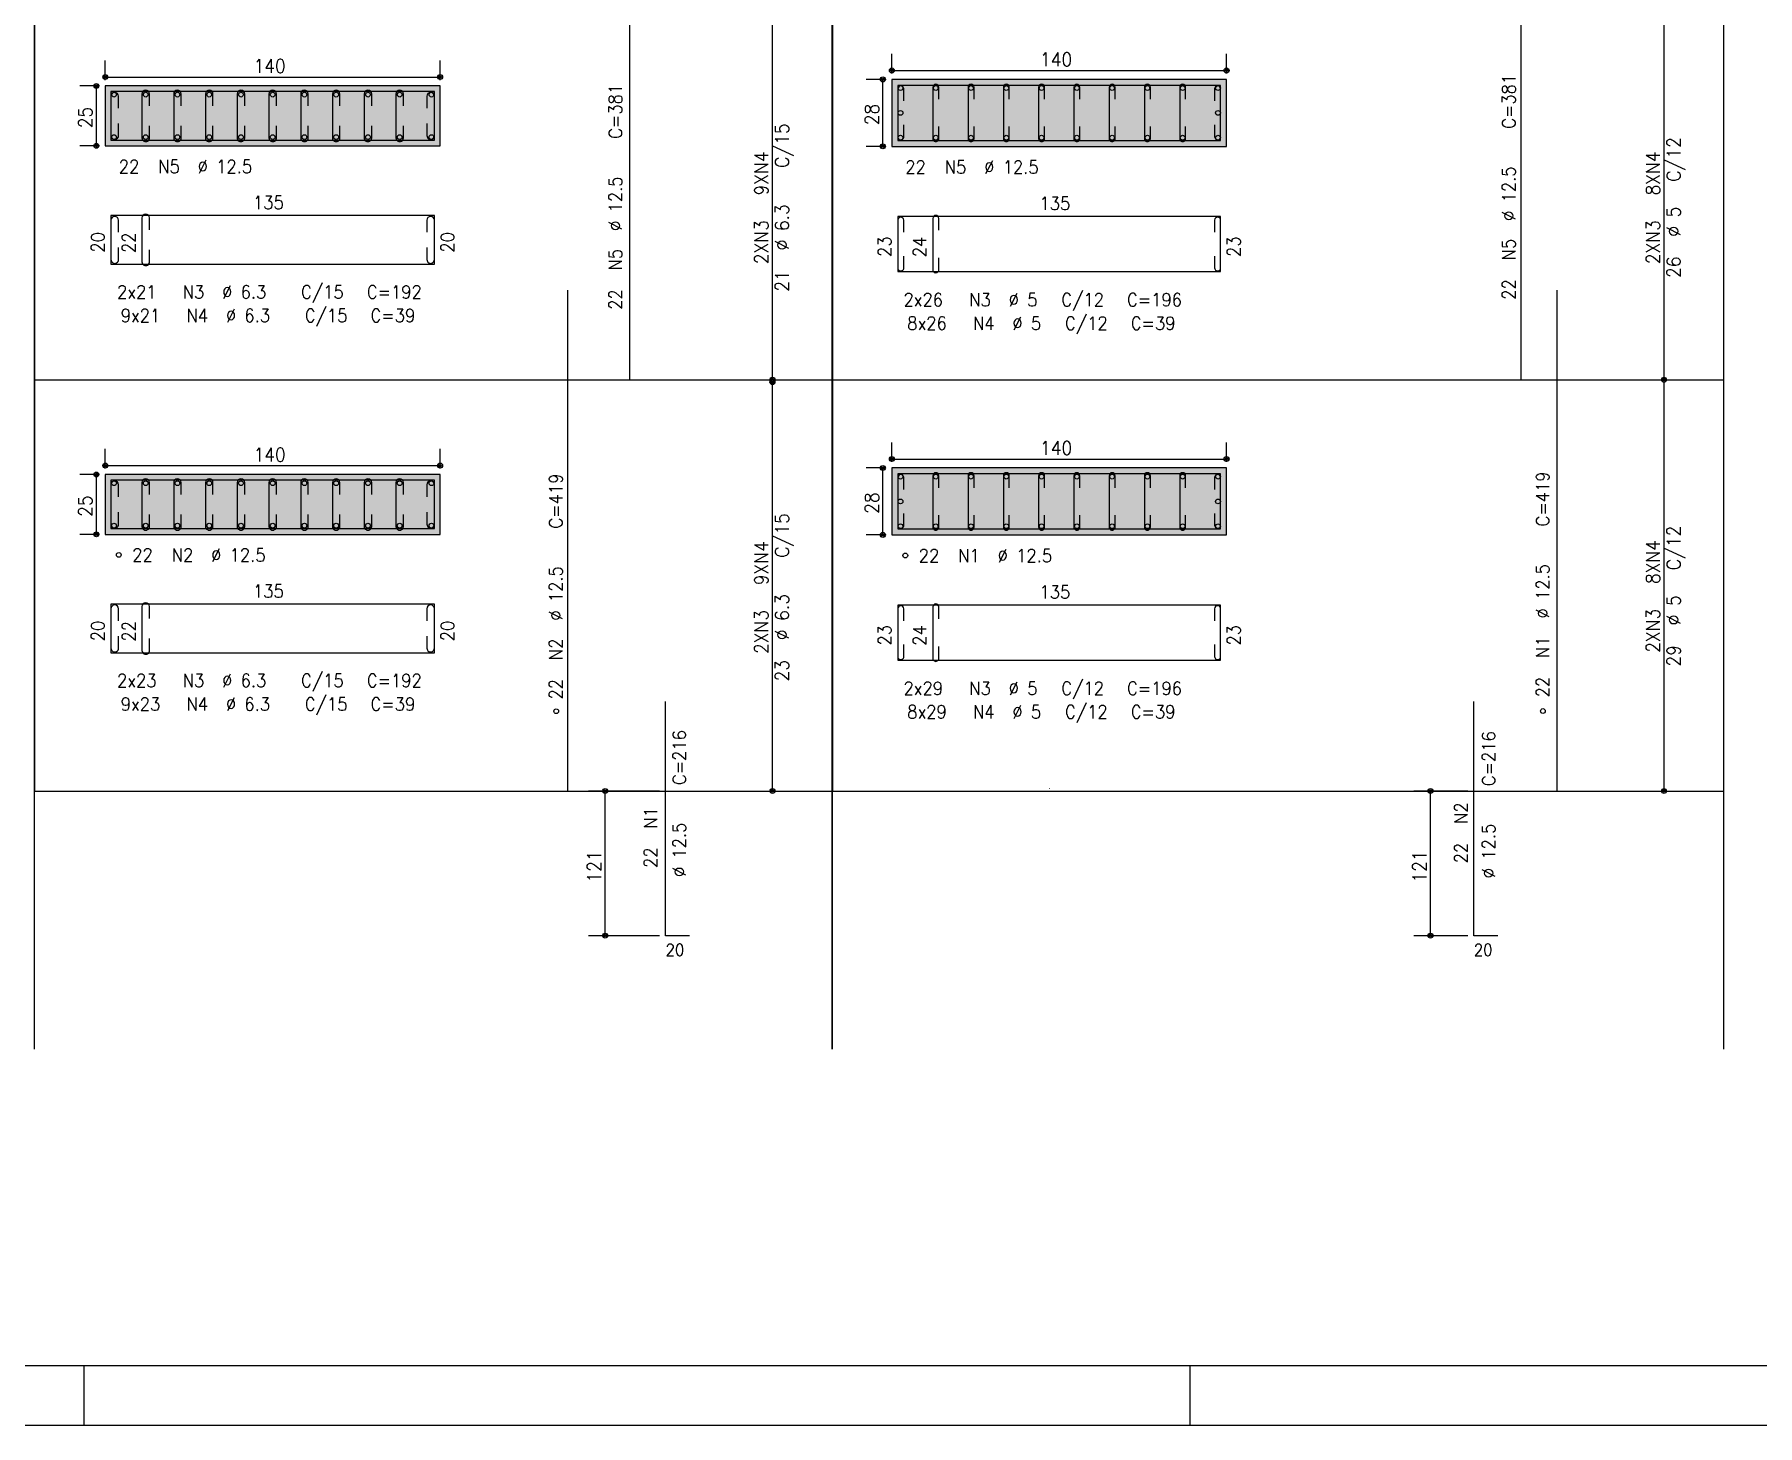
# Model space of a CAD drawing. Extents: x 0 to 119, y 0 to 84.
# Drawn here: x 62.57 to 91.39, y 0 to 23.27 of the extents above; entities that cross this region are included whole.
import ezdxf

# ---------------------------------------------------------------- set-up
doc = ezdxf.new("R2010")
doc.units = 0
for name, color, linetype in [('15', 15, 'Continuous'), ('18', 4, 'Continuous'), ('2', 2, 'Continuous'), ('25', 1, 'Continuous'), ('26', 3, 'Continuous'), ('3', 3, 'Continuous'), ('51', 7, 'Continuous'), ('6', 6, 'Continuous'), ('64', 7, 'Continuous')]:
    doc.layers.add(name, color=color, linetype=linetype)
doc.styles.get("Standard").update_dxf_attribs({"font": 'standard'})

msp = doc.modelspace()

# ---------------------------------------------------------------- linework, layer by layer
at = {"layer": '15', "linetype": 'Continuous'}
for p, q in [((63.846069, 20.16301), (63.846069, 19.42821)), ((63.972069, 19.96301), (63.972069, 20.16301)), ((69.130469, 20.16301), (69.130469, 19.96301)), ((69.256469, 19.42821), (69.256469, 20.16301)), ((77.008196, 20.16361), (77.008196, 19.30321)), ((77.108196, 19.96361), (77.108196, 20.16361)), ((82.308596, 20.16361), (82.308596, 19.96361)), ((82.408596, 19.30321), (82.408596, 20.16361)), ((63.846069, 19.42821), (69.256469, 19.42821)), ((77.008196, 19.30321), (82.408596, 19.30321)), ((63.846069, 13.66301), (63.846069, 12.92821)), ((63.972069, 13.46301), (63.972069, 13.66301)), ((69.130469, 13.66301), (69.130469, 13.46301)), ((69.256469, 12.92821), (69.256469, 13.66301)), ((77.008196, 13.66361), (77.008196, 12.80321)), ((77.108196, 13.46361), (77.108196, 13.66361)), ((82.308596, 13.66361), (82.308596, 13.46361)), ((82.408596, 12.80321), (82.408596, 13.66361)), ((63.846069, 12.92821), (69.256469, 12.92821)), ((77.008196, 12.80321), (82.408596, 12.80321))]:
    msp.add_line(p, q, dxfattribs=at)
for points in [[(62.566461, 23.61376), (62.566461, 17.49376), (75.91206, 17.49376), (75.91206, 23.61376)], [(75.912941, 23.61376), (75.912941, 17.49376), (90.82641, 17.49376), (90.82641, 23.61376)], [(62.566461, 17.49376), (62.566461, 10.61376), (75.91206, 10.61376), (75.91206, 17.49376)], [(75.912941, 17.49376), (75.912941, 10.61376), (90.82641, 10.61376), (90.82641, 17.49376)]]:
    msp.add_lwpolyline(points, dxfattribs=at)
for centre, radius in [((63.909069, 20.16301), 0.063), ((69.193469, 20.16301), 0.063), ((77.058196, 20.16361), 0.05), ((82.358596, 20.16361), 0.05), ((63.909069, 13.66301), 0.063), ((69.193469, 13.66301), 0.063), ((77.058196, 13.66361), 0.05), ((82.358596, 13.66361), 0.05)]:
    msp.add_arc(centre, radius, 0, 179.999999, dxfattribs=at)
at = {"layer": '18', "linetype": 'Continuous'}
for p, q in [((74.91086, 17.49376), (74.91086, 23.61376)), ((89.82521, 17.49376), (89.82521, 23.61376)), ((63.751469, 22.50761), (63.751469, 22.83561)), ((69.351469, 22.50761), (69.351469, 22.83561)), ((76.908396, 22.61781), (76.908396, 22.94581)), ((82.508396, 22.61781), (82.508396, 22.94581)), ((63.751469, 22.55761), (69.351469, 22.55761)), ((76.808396, 22.51781), (76.480396, 22.51781)), ((76.758396, 21.39781), (76.758396, 22.51781)), ((76.908396, 22.66781), (82.508396, 22.66781)), ((63.651469, 22.40761), (63.323469, 22.40761)), ((63.601469, 21.40761), (63.601469, 22.40761)), ((69.256469, 22.31301), (63.846069, 22.31301)), ((63.846069, 22.31301), (63.846069, 21.57821)), ((63.846069, 22.23741), (63.846069, 21.50261)), ((63.972069, 22.03741), (63.972069, 22.23741)), ((64.364469, 22.27521), (64.364469, 21.54041)), ((64.490469, 22.07521), (64.490469, 22.27521)), ((64.895269, 22.27521), (64.895269, 21.54041)), ((65.021269, 22.07521), (65.021269, 22.27521)), ((65.426469, 22.27521), (65.426469, 21.54041)), ((65.552469, 22.07521), (65.552469, 22.27521)), ((65.957269, 22.27521), (65.957269, 21.54041)), ((66.083269, 22.07521), (66.083269, 22.27521)), ((66.488469, 22.27521), (66.488469, 21.54041)), ((66.614469, 22.07521), (66.614469, 22.27521)), ((67.019669, 22.27521), (67.019669, 21.54041)), ((67.145669, 22.07521), (67.145669, 22.27521)), ((67.550469, 22.27521), (67.550469, 21.54041)), ((67.676469, 22.07521), (67.676469, 22.27521)), ((68.081669, 22.27521), (68.081669, 21.54041)), ((68.207669, 22.07521), (68.207669, 22.27521)), ((68.612469, 22.27521), (68.612469, 21.54041)), ((68.738469, 22.07521), (68.738469, 22.27521)), ((69.130469, 22.23741), (69.130469, 22.03741)), ((69.256469, 21.57821), (69.256469, 22.31301)), ((69.256469, 21.50261), (69.256469, 22.23741)), ((82.408596, 22.41801), (77.008196, 22.41801)), ((77.008196, 22.41801), (77.008196, 21.55761)), ((77.008196, 22.35801), (77.008196, 21.49761)), ((77.108196, 22.15801), (77.108196, 22.35801)), ((77.593596, 22.38801), (77.593596, 21.52761)), ((77.693596, 22.18801), (77.693596, 22.38801)), ((78.183196, 22.38801), (78.183196, 21.52761)), ((78.283196, 22.18801), (78.283196, 22.38801)), ((78.773596, 22.38801), (78.773596, 21.52761)), ((78.873596, 22.18801), (78.873596, 22.38801)), ((79.363196, 22.38801), (79.363196, 21.52761)), ((79.463196, 22.18801), (79.463196, 22.38801)), ((79.953596, 22.38801), (79.953596, 21.52761)), ((80.053596, 22.18801), (80.053596, 22.38801)), ((80.543196, 22.38801), (80.543196, 21.52761)), ((80.643196, 22.18801), (80.643196, 22.38801)), ((81.133596, 22.38801), (81.133596, 21.52761)), ((81.233596, 22.18801), (81.233596, 22.38801)), ((81.723196, 22.38801), (81.723196, 21.52761)), ((81.823196, 22.18801), (81.823196, 22.38801)), ((82.308596, 22.35801), (82.308596, 22.15801)), ((82.408596, 21.55761), (82.408596, 22.41801)), ((82.408596, 21.49761), (82.408596, 22.35801)), ((63.972069, 21.57821), (63.972069, 21.77821)), ((64.490469, 21.54041), (64.490469, 21.74041)), ((65.021269, 21.54041), (65.021269, 21.74041)), ((65.552469, 21.54041), (65.552469, 21.74041)), ((66.083269, 21.54041), (66.083269, 21.74041)), ((66.614469, 21.54041), (66.614469, 21.74041)), ((67.145669, 21.54041), (67.145669, 21.74041)), ((67.676469, 21.54041), (67.676469, 21.74041)), ((68.207669, 21.54041), (68.207669, 21.74041)), ((68.738469, 21.54041), (68.738469, 21.74041)), ((69.130469, 21.77821), (69.130469, 21.57821)), ((77.108196, 21.55761), (77.108196, 21.75761)), ((77.693596, 21.52761), (77.693596, 21.72761)), ((78.283196, 21.52761), (78.283196, 21.72761)), ((78.873596, 21.52761), (78.873596, 21.72761)), ((79.463196, 21.52761), (79.463196, 21.72761)), ((80.053596, 21.52761), (80.053596, 21.72761)), ((80.643196, 21.52761), (80.643196, 21.72761)), ((81.233596, 21.52761), (81.233596, 21.72761)), ((81.823196, 21.52761), (81.823196, 21.72761)), ((82.308596, 21.75761), (82.308596, 21.55761)), ((63.651469, 21.40761), (63.323469, 21.40761)), ((63.846069, 21.50261), (69.256469, 21.50261)), ((76.808396, 21.39781), (76.480396, 21.39781)), ((77.008196, 21.49761), (82.408596, 21.49761)), ((74.91086, 10.61376), (74.91086, 17.45376)), ((89.82521, 10.61376), (89.82521, 17.49376)), ((76.908396, 16.11781), (76.908396, 16.44581)), ((82.508396, 16.11781), (82.508396, 16.44581)), ((63.751469, 16.00761), (63.751469, 16.33561)), ((69.351469, 16.00761), (69.351469, 16.33561)), ((76.908396, 16.16781), (82.508396, 16.16781)), ((63.651469, 15.90761), (63.323469, 15.90761)), ((63.601469, 14.90761), (63.601469, 15.90761)), ((63.751469, 16.05761), (69.351469, 16.05761)), ((76.808396, 16.01781), (76.480396, 16.01781)), ((76.758396, 14.89781), (76.758396, 16.01781)), ((82.408596, 15.91801), (77.008196, 15.91801)), ((77.008196, 15.91801), (77.008196, 15.05761)), ((77.008196, 15.85801), (77.008196, 14.99761)), ((77.108196, 15.65801), (77.108196, 15.85801)), ((77.593596, 15.88801), (77.593596, 15.02761)), ((77.693596, 15.68801), (77.693596, 15.88801)), ((78.183196, 15.88801), (78.183196, 15.02761)), ((78.283196, 15.68801), (78.283196, 15.88801)), ((78.773596, 15.88801), (78.773596, 15.02761)), ((78.873596, 15.68801), (78.873596, 15.88801)), ((79.363196, 15.88801), (79.363196, 15.02761)), ((79.463196, 15.68801), (79.463196, 15.88801)), ((79.953596, 15.88801), (79.953596, 15.02761)), ((80.053596, 15.68801), (80.053596, 15.88801)), ((80.543196, 15.88801), (80.543196, 15.02761)), ((80.643196, 15.68801), (80.643196, 15.88801)), ((81.133596, 15.88801), (81.133596, 15.02761)), ((81.233596, 15.68801), (81.233596, 15.88801)), ((81.723196, 15.88801), (81.723196, 15.02761)), ((81.823196, 15.68801), (81.823196, 15.88801)), ((82.308596, 15.85801), (82.308596, 15.65801)), ((82.408596, 15.05761), (82.408596, 15.91801)), ((82.408596, 14.99761), (82.408596, 15.85801)), ((69.256469, 15.81301), (63.846069, 15.81301)), ((63.846069, 15.81301), (63.846069, 15.07821)), ((63.846069, 15.73741), (63.846069, 15.00261)), ((63.972069, 15.53741), (63.972069, 15.73741)), ((64.364469, 15.77521), (64.364469, 15.04041)), ((64.490469, 15.57521), (64.490469, 15.77521)), ((64.895269, 15.77521), (64.895269, 15.04041)), ((65.021269, 15.57521), (65.021269, 15.77521)), ((65.426469, 15.77521), (65.426469, 15.04041)), ((65.552469, 15.57521), (65.552469, 15.77521)), ((65.957269, 15.77521), (65.957269, 15.04041)), ((66.083269, 15.57521), (66.083269, 15.77521)), ((66.488469, 15.77521), (66.488469, 15.04041)), ((66.614469, 15.57521), (66.614469, 15.77521)), ((67.019669, 15.77521), (67.019669, 15.04041)), ((67.145669, 15.57521), (67.145669, 15.77521)), ((67.550469, 15.77521), (67.550469, 15.04041)), ((67.676469, 15.57521), (67.676469, 15.77521)), ((68.081669, 15.77521), (68.081669, 15.04041)), ((68.207669, 15.57521), (68.207669, 15.77521)), ((68.612469, 15.77521), (68.612469, 15.04041)), ((68.738469, 15.57521), (68.738469, 15.77521)), ((69.130469, 15.73741), (69.130469, 15.53741)), ((69.256469, 15.07821), (69.256469, 15.81301)), ((69.256469, 15.00261), (69.256469, 15.73741)), ((63.972069, 15.07821), (63.972069, 15.27821)), ((69.130469, 15.27821), (69.130469, 15.07821)), ((63.846069, 15.00261), (69.256469, 15.00261)), ((64.490469, 15.04041), (64.490469, 15.24041)), ((65.021269, 15.04041), (65.021269, 15.24041)), ((65.552469, 15.04041), (65.552469, 15.24041)), ((66.083269, 15.04041), (66.083269, 15.24041)), ((66.614469, 15.04041), (66.614469, 15.24041)), ((67.145669, 15.04041), (67.145669, 15.24041)), ((67.676469, 15.04041), (67.676469, 15.24041)), ((68.207669, 15.04041), (68.207669, 15.24041)), ((68.738469, 15.04041), (68.738469, 15.24041)), ((77.008196, 14.99761), (82.408596, 14.99761)), ((77.108196, 15.05761), (77.108196, 15.25761)), ((77.693596, 15.02761), (77.693596, 15.22761)), ((78.283196, 15.02761), (78.283196, 15.22761)), ((78.873596, 15.02761), (78.873596, 15.22761)), ((79.463196, 15.02761), (79.463196, 15.22761)), ((80.053596, 15.02761), (80.053596, 15.22761)), ((80.643196, 15.02761), (80.643196, 15.22761)), ((81.233596, 15.02761), (81.233596, 15.22761)), ((81.823196, 15.02761), (81.823196, 15.22761)), ((82.308596, 15.25761), (82.308596, 15.05761)), ((63.651469, 14.90761), (63.323469, 14.90761)), ((76.808396, 14.89781), (76.480396, 14.89781)), ((73.02351, 10.61376), (71.834675, 10.61376)), ((72.112675, 8.19376), (72.112675, 10.61376)), ((86.54386, 10.61376), (85.64086, 10.61376)), ((85.91886, 8.19376), (85.91886, 10.61376)), ((73.02351, 8.19376), (71.834675, 8.19376)), ((86.54386, 8.19376), (85.64086, 8.19376))]:
    msp.add_line(p, q, dxfattribs=at)
for centre, radius in [((63.751469, 22.55761), 0.041625), ((63.751469, 22.55761), 0.02075), ((69.351469, 22.55761), 0.041625), ((69.351469, 22.55761), 0.02075), ((76.758396, 22.51781), 0.041625), ((76.758396, 22.51781), 0.02075), ((76.908396, 22.66781), 0.041625), ((76.908396, 22.66781), 0.02075), ((82.508396, 22.66781), 0.041625), ((82.508396, 22.66781), 0.02075), ((63.601469, 22.40761), 0.041625), ((63.601469, 22.40761), 0.02075), ((63.601469, 21.40761), 0.041625), ((63.601469, 21.40761), 0.02075), ((76.758396, 21.39781), 0.041625), ((76.758396, 21.39781), 0.02075), ((74.91086, 17.49376), 0.041625), ((74.91086, 17.45376), 0.041625), ((74.91086, 17.49376), 0.02075), ((74.91086, 17.45376), 0.02075), ((89.82521, 17.49376), 0.041625), ((89.82521, 17.49376), 0.041625), ((89.82521, 17.49376), 0.02075), ((89.82521, 17.49376), 0.02075), ((76.908396, 16.16781), 0.041625), ((76.908396, 16.16781), 0.02075), ((82.508396, 16.16781), 0.041625), ((82.508396, 16.16781), 0.02075), ((63.601469, 15.90761), 0.041625), ((63.601469, 15.90761), 0.02075), ((63.751469, 16.05761), 0.041625), ((63.751469, 16.05761), 0.02075), ((69.351469, 16.05761), 0.041625), ((69.351469, 16.05761), 0.02075), ((76.758396, 16.01781), 0.041625), ((76.758396, 16.01781), 0.02075), ((63.601469, 14.90761), 0.041625), ((63.601469, 14.90761), 0.02075), ((76.758396, 14.89781), 0.041625), ((76.758396, 14.89781), 0.02075), ((72.112675, 10.61376), 0.041625), ((72.112675, 10.61376), 0.02075), ((74.91086, 10.61376), 0.041625), ((74.91086, 10.61376), 0.02075), ((85.91886, 10.61376), 0.041625), ((85.91886, 10.61376), 0.02075), ((89.82521, 10.61376), 0.041625), ((89.82521, 10.61376), 0.02075), ((72.112675, 8.19376), 0.041625), ((72.112675, 8.19376), 0.02075), ((85.91886, 8.19376), 0.041625), ((85.91886, 8.19376), 0.02075)]:
    msp.add_circle(centre, radius, dxfattribs=at)
for centre, radius, start, end in [((63.909069, 22.23741), 0.063, 0, 179.999999), ((64.427469, 22.27521), 0.063, 0, 179.999999), ((64.958269, 22.27521), 0.063, 0, 179.999999), ((65.489469, 22.27521), 0.063, 0, 179.999999), ((66.020269, 22.27521), 0.063, 0, 179.999999), ((66.551469, 22.27521), 0.063, 0, 179.999999), ((67.082669, 22.27521), 0.063, 0, 179.999999), ((67.613469, 22.27521), 0.063, 0, 179.999999), ((68.144669, 22.27521), 0.063, 0, 179.999999), ((68.675469, 22.27521), 0.063, 0, 179.999999), ((69.193469, 22.23741), 0.063, 0, 179.999999), ((77.058196, 22.35801), 0.05, 0, 179.999999), ((77.643596, 22.38801), 0.05, 0, 179.999999), ((78.233196, 22.38801), 0.05, 0, 179.999999), ((78.823596, 22.38801), 0.05, 0, 179.999999), ((79.413196, 22.38801), 0.05, 0, 179.999999), ((80.003596, 22.38801), 0.05, 0, 179.999999), ((80.593196, 22.38801), 0.05, 0, 179.999999), ((81.183596, 22.38801), 0.05, 0, 179.999999), ((81.773196, 22.38801), 0.05, 0, 179.999999), ((82.358596, 22.35801), 0.05, 0, 179.999999), ((63.909069, 21.57821), 0.063, 179.999999, 0), ((64.427469, 21.54041), 0.063, 179.999999, 0), ((64.958269, 21.54041), 0.063, 179.999999, 0), ((65.489469, 21.54041), 0.063, 179.999999, 0), ((66.020269, 21.54041), 0.063, 179.999999, 0), ((66.551469, 21.54041), 0.063, 179.999999, 0), ((67.082669, 21.54041), 0.063, 179.999999, 0), ((67.613469, 21.54041), 0.063, 179.999999, 0), ((68.144669, 21.54041), 0.063, 179.999999, 0), ((68.675469, 21.54041), 0.063, 179.999999, 0), ((69.193469, 21.57821), 0.063, 179.999999, 0), ((77.058196, 21.55761), 0.05, 179.999999, 0), ((77.643596, 21.52761), 0.05, 179.999999, 0), ((78.233196, 21.52761), 0.05, 179.999999, 0), ((78.823596, 21.52761), 0.05, 179.999999, 0), ((79.413196, 21.52761), 0.05, 179.999999, 0), ((80.003596, 21.52761), 0.05, 179.999999, 0), ((80.593196, 21.52761), 0.05, 179.999999, 0), ((81.183596, 21.52761), 0.05, 179.999999, 0), ((81.773196, 21.52761), 0.05, 179.999999, 0), ((82.358596, 21.55761), 0.05, 179.999999, 0), ((77.058196, 15.85801), 0.05, 0, 179.999999), ((77.643596, 15.88801), 0.05, 0, 179.999999), ((78.233196, 15.88801), 0.05, 0, 179.999999), ((78.823596, 15.88801), 0.05, 0, 179.999999), ((79.413196, 15.88801), 0.05, 0, 179.999999), ((80.003596, 15.88801), 0.05, 0, 179.999999), ((80.593196, 15.88801), 0.05, 0, 179.999999), ((81.183596, 15.88801), 0.05, 0, 179.999999), ((81.773196, 15.88801), 0.05, 0, 179.999999), ((82.358596, 15.85801), 0.05, 0, 179.999999), ((63.909069, 15.73741), 0.063, 0, 179.999999), ((64.427469, 15.77521), 0.063, 0, 179.999999), ((64.958269, 15.77521), 0.063, 0, 179.999999), ((65.489469, 15.77521), 0.063, 0, 179.999999), ((66.020269, 15.77521), 0.063, 0, 179.999999), ((66.551469, 15.77521), 0.063, 0, 179.999999), ((67.082669, 15.77521), 0.063, 0, 179.999999), ((67.613469, 15.77521), 0.063, 0, 179.999999), ((68.144669, 15.77521), 0.063, 0, 179.999999), ((68.675469, 15.77521), 0.063, 0, 179.999999), ((69.193469, 15.73741), 0.063, 0, 179.999999), ((63.909069, 15.07821), 0.063, 179.999999, 0), ((64.427469, 15.04041), 0.063, 179.999999, 0), ((64.958269, 15.04041), 0.063, 179.999999, 0), ((65.489469, 15.04041), 0.063, 179.999999, 0), ((66.020269, 15.04041), 0.063, 179.999999, 0), ((66.551469, 15.04041), 0.063, 179.999999, 0), ((67.082669, 15.04041), 0.063, 179.999999, 0), ((67.613469, 15.04041), 0.063, 179.999999, 0), ((68.144669, 15.04041), 0.063, 179.999999, 0), ((68.675469, 15.04041), 0.063, 179.999999, 0), ((69.193469, 15.07821), 0.063, 179.999999, 0), ((77.058196, 15.05761), 0.05, 179.999999, 0), ((77.643596, 15.02761), 0.05, 179.999999, 0), ((78.233196, 15.02761), 0.05, 179.999999, 0), ((78.823596, 15.02761), 0.05, 179.999999, 0), ((79.413196, 15.02761), 0.05, 179.999999, 0), ((80.003596, 15.02761), 0.05, 179.999999, 0), ((80.593196, 15.02761), 0.05, 179.999999, 0), ((81.183596, 15.02761), 0.05, 179.999999, 0), ((81.773196, 15.02761), 0.05, 179.999999, 0), ((82.358596, 15.05761), 0.05, 179.999999, 0)]:
    msp.add_arc(centre, radius, start, end, dxfattribs=at)
at = {"layer": '2', "linetype": 'Continuous'}
for p, q in [((63.4, 0), (63.4, 1)), ((81.9, 0), (81.9, 1))]:
    msp.add_line(p, q, dxfattribs=at)
msp.add_lwpolyline([(0, 0), (0, 84.1), (118.9, 84.1), (118.9, 0), (0, 0)], dxfattribs=at)
at = {"layer": '25', "linetype": 'Continuous'}
for p, q in [((76.908396, 22.51781), (76.908396, 22.51781)), ((76.908396, 22.51781), (76.908396, 22.51781)), ((82.508396, 22.51781), (82.508396, 22.51781)), ((63.751469, 22.40761), (63.751469, 22.40761)), ((63.751469, 22.40761), (63.751469, 22.40761)), ((69.351469, 22.40761), (69.351469, 22.40761)), ((63.751469, 21.40761), (63.751469, 21.40761)), ((76.908396, 21.39781), (76.908396, 21.39781)), ((74.91086, 17.49376), (74.91086, 17.49376)), ((74.91086, 17.45376), (74.91086, 17.45376)), ((89.82521, 17.49376), (89.82521, 17.49376)), ((89.82521, 17.49376), (89.82521, 17.49376)), ((63.751469, 15.90761), (63.751469, 15.90761)), ((63.751469, 15.90761), (63.751469, 15.90761)), ((69.351469, 15.90761), (69.351469, 15.90761)), ((76.908396, 16.01781), (76.908396, 16.01781)), ((76.908396, 16.01781), (76.908396, 16.01781)), ((82.508396, 16.01781), (82.508396, 16.01781)), ((63.751469, 14.90761), (63.751469, 14.90761)), ((76.908396, 14.89781), (76.908396, 14.89781)), ((73.12351, 10.61376), (73.12351, 10.61376)), ((74.91086, 10.61376), (74.91086, 10.61376)), ((86.64386, 10.61376), (86.64386, 10.61376)), ((89.82521, 10.61376), (89.82521, 10.61376)), ((73.12351, 8.19376), (73.12351, 8.19376)), ((86.64386, 8.19376), (86.64386, 8.19376))]:
    msp.add_line(p, q, dxfattribs=at)
at = {"layer": '26', "linetype": 'Continuous'}
for points in [[(76.908396, 21.39781), (82.508396, 21.39781), (82.508396, 22.51781), (76.908396, 22.51781), (76.908396, 21.39781)], [(63.751469, 21.40761), (69.351469, 21.40761), (69.351469, 22.40761), (63.751469, 22.40761), (63.751469, 21.40761)], [(63.751469, 14.90761), (69.351469, 14.90761), (69.351469, 15.90761), (63.751469, 15.90761), (63.751469, 14.90761)], [(76.908396, 14.89781), (82.508396, 14.89781), (82.508396, 16.01781), (76.908396, 16.01781), (76.908396, 14.89781)]]:
    msp.add_lwpolyline(points, dxfattribs=at)
for points in [[(76.908396, 21.39781), (82.508396, 21.39781), (82.508396, 22.51781)], [(76.908396, 21.39781), (82.508396, 22.51781), (76.908396, 22.51781)], [(76.908396, 21.39781), (76.908396, 22.51781), (76.908396, 21.39781)], [(63.751469, 21.40761), (69.351469, 21.40761), (69.351469, 22.40761)], [(63.751469, 21.40761), (69.351469, 22.40761), (63.751469, 22.40761)], [(63.751469, 21.40761), (63.751469, 22.40761), (63.751469, 21.40761)], [(63.751469, 14.90761), (69.351469, 14.90761), (69.351469, 15.90761)], [(63.751469, 14.90761), (69.351469, 15.90761), (63.751469, 15.90761)], [(63.751469, 14.90761), (63.751469, 15.90761), (63.751469, 14.90761)], [(76.908396, 14.89781), (82.508396, 14.89781), (82.508396, 16.01781)], [(76.908396, 14.89781), (82.508396, 16.01781), (76.908396, 16.01781)], [(76.908396, 14.89781), (76.908396, 16.01781), (76.908396, 14.89781)]]:
    msp.add_solid(points, dxfattribs=at)
at = {"layer": '3', "linetype": 'Continuous'}
for points in [[(117.9, 1), (2.499999, 1), (2.499999, 83.1), (117.9, 83.1), (117.9, 1)], [(76.908396, 21.39781), (82.508396, 21.39781), (82.508396, 22.51781), (76.908396, 22.51781), (76.908396, 21.39781)], [(63.751469, 21.40761), (69.351469, 21.40761), (69.351469, 22.40761), (63.751469, 22.40761), (63.751469, 21.40761)], [(63.751469, 14.90761), (69.351469, 14.90761), (69.351469, 15.90761), (63.751469, 15.90761), (63.751469, 14.90761)], [(76.908396, 14.89781), (82.508396, 14.89781), (82.508396, 16.01781), (76.908396, 16.01781), (76.908396, 14.89781)]]:
    msp.add_lwpolyline(points, dxfattribs=at)
at = {"layer": '51', "linetype": 'Continuous'}
for centre in [(63.896269, 22.26281), (64.427469, 22.26281), (64.958269, 22.26281), (65.489469, 22.26281), (66.020269, 22.26281), (66.551469, 22.26281), (67.082669, 22.26281), (67.613469, 22.26281), (68.144669, 22.26281), (68.675469, 22.26281), (69.206269, 22.26281), (77.053196, 22.37301), (77.643596, 22.37301), (78.233196, 22.37301), (78.823596, 22.37301), (79.413196, 22.37301), (80.003596, 22.37301), (80.593196, 22.37301), (81.183596, 22.37301), (81.773196, 22.37301), (82.363596, 22.37301), (77.053196, 21.95781), (82.363596, 21.95781), (63.896269, 21.55281), (64.427469, 21.55281), (64.958269, 21.55281), (65.489469, 21.55281), (66.020269, 21.55281), (66.551469, 21.55281), (67.082669, 21.55281), (67.613469, 21.55281), (68.144669, 21.55281), (68.675469, 21.55281), (69.206269, 21.55281), (77.053196, 21.54261), (77.643596, 21.54261), (78.233196, 21.54261), (78.823596, 21.54261), (79.413196, 21.54261), (80.003596, 21.54261), (80.593196, 21.54261), (81.183596, 21.54261), (81.773196, 21.54261), (82.363596, 21.54261), (77.053196, 15.87301), (77.643596, 15.87301), (78.233196, 15.87301), (78.823596, 15.87301), (79.413196, 15.87301), (80.003596, 15.87301), (80.593196, 15.87301), (81.183596, 15.87301), (81.773196, 15.87301), (82.363596, 15.87301), (63.896269, 15.76281), (64.427469, 15.76281), (64.958269, 15.76281), (65.489469, 15.76281), (66.020269, 15.76281), (66.551469, 15.76281), (67.082669, 15.76281), (67.613469, 15.76281), (68.144669, 15.76281), (68.675469, 15.76281), (69.206269, 15.76281), (77.053196, 15.45781), (82.363596, 15.45781), (63.896269, 15.05281), (64.427469, 15.05281), (64.958269, 15.05281), (65.489469, 15.05281), (66.020269, 15.05281), (66.551469, 15.05281), (67.082669, 15.05281), (67.613469, 15.05281), (68.144669, 15.05281), (68.675469, 15.05281), (69.206269, 15.05281), (77.053196, 15.04261), (77.643596, 15.04261), (78.233196, 15.04261), (78.823596, 15.04261), (79.413196, 15.04261), (80.003596, 15.04261), (80.593196, 15.04261), (81.183596, 15.04261), (81.773196, 15.04261), (82.363596, 15.04261), (63.976469, 14.563485), (77.133396, 14.553685), (71.294208, 11.948297), (87.799692, 11.952152)]:
    msp.add_circle(centre, 0.04, dxfattribs=at)
at = {"layer": '6', "linetype": 'Continuous'}
for p, q in [((62.566461, 6.295739), (62.566461, 78.909078)), ((75.91206, 6.295739), (75.91206, 78.909078)), ((75.912941, 6.295739), (75.912941, 78.909078)), ((90.82641, 6.295739), (90.82641, 78.909078))]:
    msp.add_line(p, q, dxfattribs=at)
at = {"layer": '64', "linetype": 'Continuous'}
for p, q in [((72.52351, 17.49376), (72.52351, 25.11376)), ((87.43786, 17.49376), (87.43786, 25.11376)), ((69.256469, 20.23861), (63.846069, 20.23861)), ((63.846069, 20.23861), (63.846069, 19.50381)), ((64.364469, 20.20081), (64.364469, 19.46601)), ((64.490469, 20.00081), (64.490469, 20.20081)), ((69.256469, 19.50381), (69.256469, 20.23861)), ((82.408596, 20.22361), (77.008196, 20.22361)), ((77.008196, 20.22361), (77.008196, 19.36321)), ((77.593596, 20.19361), (77.593596, 19.33321)), ((77.693596, 19.99361), (77.693596, 20.19361)), ((82.408596, 19.36321), (82.408596, 20.22361)), ((63.972069, 19.50381), (63.972069, 19.70381)), ((64.490469, 19.46601), (64.490469, 19.66601)), ((69.130469, 19.70381), (69.130469, 19.50381)), ((77.108196, 19.36321), (77.108196, 19.56321)), ((77.693596, 19.33321), (77.693596, 19.53321)), ((82.308596, 19.56321), (82.308596, 19.36321)), ((71.485897, 10.61376), (71.485897, 18.99376)), ((88.03786, 10.61376), (88.03786, 18.99376)), ((69.256469, 13.73861), (63.846069, 13.73861)), ((63.846069, 13.73861), (63.846069, 13.00381)), ((64.364469, 13.70081), (64.364469, 12.96601)), ((64.490469, 13.50081), (64.490469, 13.70081)), ((69.256469, 13.00381), (69.256469, 13.73861)), ((82.408596, 13.72361), (77.008196, 13.72361)), ((77.008196, 13.72361), (77.008196, 12.86321)), ((77.593596, 13.69361), (77.593596, 12.83321)), ((77.693596, 13.49361), (77.693596, 13.69361)), ((82.408596, 12.86321), (82.408596, 13.72361)), ((63.972069, 13.00381), (63.972069, 13.20381)), ((64.490469, 12.96601), (64.490469, 13.16601)), ((69.130469, 13.20381), (69.130469, 13.00381)), ((77.108196, 12.86321), (77.108196, 13.06321)), ((77.693596, 12.83321), (77.693596, 13.03321)), ((82.308596, 13.06321), (82.308596, 12.86321)), ((73.12351, 8.19376), (73.12351, 12.11376)), ((86.64386, 8.19376), (86.64386, 12.11376)), ((73.52351, 8.19376), (73.12351, 8.19376)), ((87.04386, 8.19376), (86.64386, 8.19376))]:
    msp.add_line(p, q, dxfattribs=at)
for centre, radius, start, end in [((64.427469, 20.20081), 0.063, 0, 179.999999), ((77.643596, 20.19361), 0.05, 0, 179.999999), ((63.909069, 19.50381), 0.063, 179.999999, 0), ((64.427469, 19.46601), 0.063, 179.999999, 0), ((69.193469, 19.50381), 0.063, 179.999999, 0), ((77.058196, 19.36321), 0.05, 179.999999, 0), ((77.643596, 19.33321), 0.05, 179.999999, 0), ((82.358596, 19.36321), 0.05, 179.999999, 0), ((64.427469, 13.70081), 0.063, 0, 179.999999), ((77.643596, 13.69361), 0.05, 0, 179.999999), ((63.909069, 13.00381), 0.063, 179.999999, 0), ((69.193469, 13.00381), 0.063, 179.999999, 0), ((64.427469, 12.96601), 0.063, 179.999999, 0), ((77.058196, 12.86321), 0.05, 179.999999, 0), ((77.643596, 12.83321), 0.05, 179.999999, 0), ((82.358596, 12.86321), 0.05, 179.999999, 0)]:
    msp.add_arc(centre, radius, start, end, dxfattribs=at)

# ---------------------------------------------------------------- texts
at = {"layer": '2', "linetype": 'Continuous'}
for s, p in [('2', (75.91106, 17.49376)), ('2', (90.82541, 17.49376)), ('1', (75.91106, 10.61376)), ('1', (90.82541, 10.61376))]:
    msp.add_text(s, height=0.001, dxfattribs=at).set_placement(p)
at = {"layer": '25', "linetype": 'Continuous'}
for s, height, p in [('140', 0.23, (66.229469, 22.62661)), ('140', 0.23, (79.386396, 22.73681)), ('22', 0.22, (63.976469, 20.950985)), ('N5', 0.22, (64.636469, 20.950985)), ('%%C 12.5', 0.22, (65.296469, 20.950985)), ('22', 0.22, (77.133396, 20.941185)), ('N5', 0.22, (77.793396, 20.941185)), ('%%C 12.5', 0.22, (78.453396, 20.941185)), ('140', 0.23, (79.386396, 16.23681)), ('140', 0.23, (66.229469, 16.12661)), ('22', 0.22, (64.201469, 14.450985)), ('N2', 0.22, (64.861469, 14.450985)), ('%%C 12.5', 0.22, (65.521469, 14.450985)), ('22', 0.22, (77.358396, 14.441185)), ('N1', 0.22, (78.018396, 14.441185)), ('%%C 12.5', 0.22, (78.678396, 14.441185))]:
    msp.add_text(s, height=height, dxfattribs=at).set_placement(p)
for s, p in [('25', (63.532469, 21.70061)), ('28', (76.689396, 21.75081)), ('C/15', (75.18686, 21.03676)), ('C/12', (90.10121, 20.80676)), ('9XN4', (74.84186, 20.57676)), ('8XN4', (89.75621, 20.57676)), ('%%C 6.3', (75.18686, 19.65676)), ('%%C 5', (90.10121, 19.88676)), ('2XN3', (74.84186, 19.42676)), ('2XN3', (89.75621, 19.42676)), ('26', (90.10121, 19.19676)), ('21', (75.18686, 18.96676)), ('28', (76.689396, 15.25081)), ('25', (63.532469, 15.20061)), ('C/15', (75.18686, 14.51676)), ('C/12', (90.10121, 14.30676)), ('9XN4', (74.84186, 14.05676)), ('8XN4', (89.75621, 14.07676)), ('%%C 6.3', (75.18686, 13.13676)), ('%%C 5', (90.10121, 13.38676)), ('2XN3', (74.84186, 12.90676)), ('2XN3', (89.75621, 12.92676)), ('29', (90.10121, 12.69676)), ('23', (75.18686, 12.44676)), ('121', (72.043675, 9.08176)), ('121', (85.84986, 9.08176))]:
    msp.add_text(s, height=0.23, rotation=90, dxfattribs=at).set_placement(p)
at = {"layer": '26', "linetype": 'Continuous'}
for s, p in [('C=381', (87.339638, 21.691019)), ('C=381', (72.393833, 21.523311)), ('%%C 12.5', (72.393833, 19.983311)), ('%%C 12.5', (87.339638, 20.151019)), ('20', (63.736069, 19.61971)), ('22', (64.254469, 19.61341)), ('20', (69.586469, 19.61971)), ('N5', (72.393833, 19.323311)), ('23', (76.898196, 19.54841)), ('24', (77.483596, 19.54341)), ('23', (82.738596, 19.54841)), ('N5', (87.339638, 19.491019)), ('22', (87.339638, 18.831019)), ('22', (72.393833, 18.663311)), ('C=419', (71.396609, 15.004599)), ('C=419', (87.905896, 15.040305)), ('%%C 12.5', (71.396609, 13.464599)), ('%%C 12.5', (87.905896, 13.500305)), ('20', (63.736069, 13.11971)), ('22', (64.254469, 13.11341)), ('20', (69.586469, 13.11971)), ('23', (76.898196, 13.04841)), ('24', (77.483596, 13.04341)), ('23', (82.738596, 13.04841)), ('N2', (71.396609, 12.804599)), ('N1', (87.905896, 12.840305)), ('22', (71.396609, 12.144599)), ('22', (87.905896, 12.180305)), ('C=216', (73.463617, 10.714238)), ('C=216', (87.001577, 10.695435)), ('N2', (86.539109, 10.06413)), ('N1', (72.982713, 9.987253)), ('%%C 12.5', (73.463617, 9.174238)), ('%%C 12.5', (87.001577, 9.155435)), ('22', (72.982713, 9.327253)), ('22', (86.539109, 9.40413))]:
    msp.add_text(s, height=0.22, rotation=90, dxfattribs=at).set_placement(p)
for s, height, p in [('135', 0.22, (66.221269, 20.34861)), ('135', 0.22, (79.378396, 20.33361)), ('2x21', 0.22, (63.946269, 18.85191)), ('N3', 0.22, (65.046269, 18.85191)), ('%%C 6.3', 0.22, (65.706269, 18.85191)), ('C/15', 0.22, (67.026269, 18.85191)), ('C=192', 0.22, (68.126269, 18.85191)), ('2x26', 0.22, (77.103196, 18.72211)), ('N3', 0.22, (78.203196, 18.72211)), ('%%C 5', 0.22, (78.863196, 18.72211)), ('C/12', 0.22, (79.743196, 18.72211)), ('C=196', 0.22, (80.843196, 18.72211)), ('9x21', 0.22, (64.008769, 18.45816)), ('N4', 0.22, (65.108769, 18.45816)), ('%%C 6.3', 0.22, (65.768769, 18.45816)), ('C/15', 0.22, (67.088769, 18.45816)), ('C=39', 0.22, (68.188769, 18.45816)), ('8x26', 0.22, (77.165696, 18.32836)), ('N4', 0.22, (78.265696, 18.32836)), ('%%C 5', 0.22, (78.925696, 18.32836)), ('C/12', 0.22, (79.805696, 18.32836)), ('C=39', 0.22, (80.905696, 18.32836)), ('135', 0.22, (66.221269, 13.84861)), ('135', 0.22, (79.378396, 13.83361)), ('2x23', 0.22, (63.946269, 12.35231)), ('N3', 0.22, (65.046269, 12.35231)), ('%%C 6.3', 0.22, (65.706269, 12.35231)), ('C/15', 0.22, (67.026269, 12.35231)), ('C=192', 0.22, (68.126269, 12.35231)), ('2x29', 0.22, (77.103196, 12.22211)), ('N3', 0.22, (78.203196, 12.22211)), ('%%C 5', 0.22, (78.863196, 12.22211)), ('C/12', 0.22, (79.743196, 12.22211)), ('C=196', 0.22, (80.843196, 12.22211)), ('9x23', 0.22, (64.008769, 11.95856)), ('N4', 0.22, (65.108769, 11.95856)), ('%%C 6.3', 0.22, (65.768769, 11.95856)), ('C/15', 0.22, (67.088769, 11.95856)), ('C=39', 0.22, (68.188769, 11.95856)), ('8x29', 0.22, (77.165696, 11.82836)), ('N4', 0.22, (78.265696, 11.82836)), ('%%C 5', 0.22, (78.925696, 11.82836)), ('C/12', 0.22, (79.805696, 11.82836)), ('C=39', 0.22, (80.905696, 11.82836)), ('20', 0.2, (73.12351, 7.85626)), ('20', 0.2, (86.64386, 7.85626))]:
    msp.add_text(s, height=height, dxfattribs=at).set_placement(p)
at = {"layer": '3', "linetype": 'Continuous'}
for s, p in [('306', (75.91186, 20.55226)), ('306', (90.82621, 20.55226)), ('344', (75.91186, 14.05226)), ('344', (90.82621, 14.05226)), ('1:50', (75.87206, 10.61476)), ('1:50', (90.78641, 10.61476))]:
    msp.add_text(s, height=0.001, rotation=90, dxfattribs=at).set_placement(p)
msp.add_text('1:25', height=0.001, dxfattribs=at).set_placement((79.547496, 10.65376))

doc.saveas('drawing.dxf')
